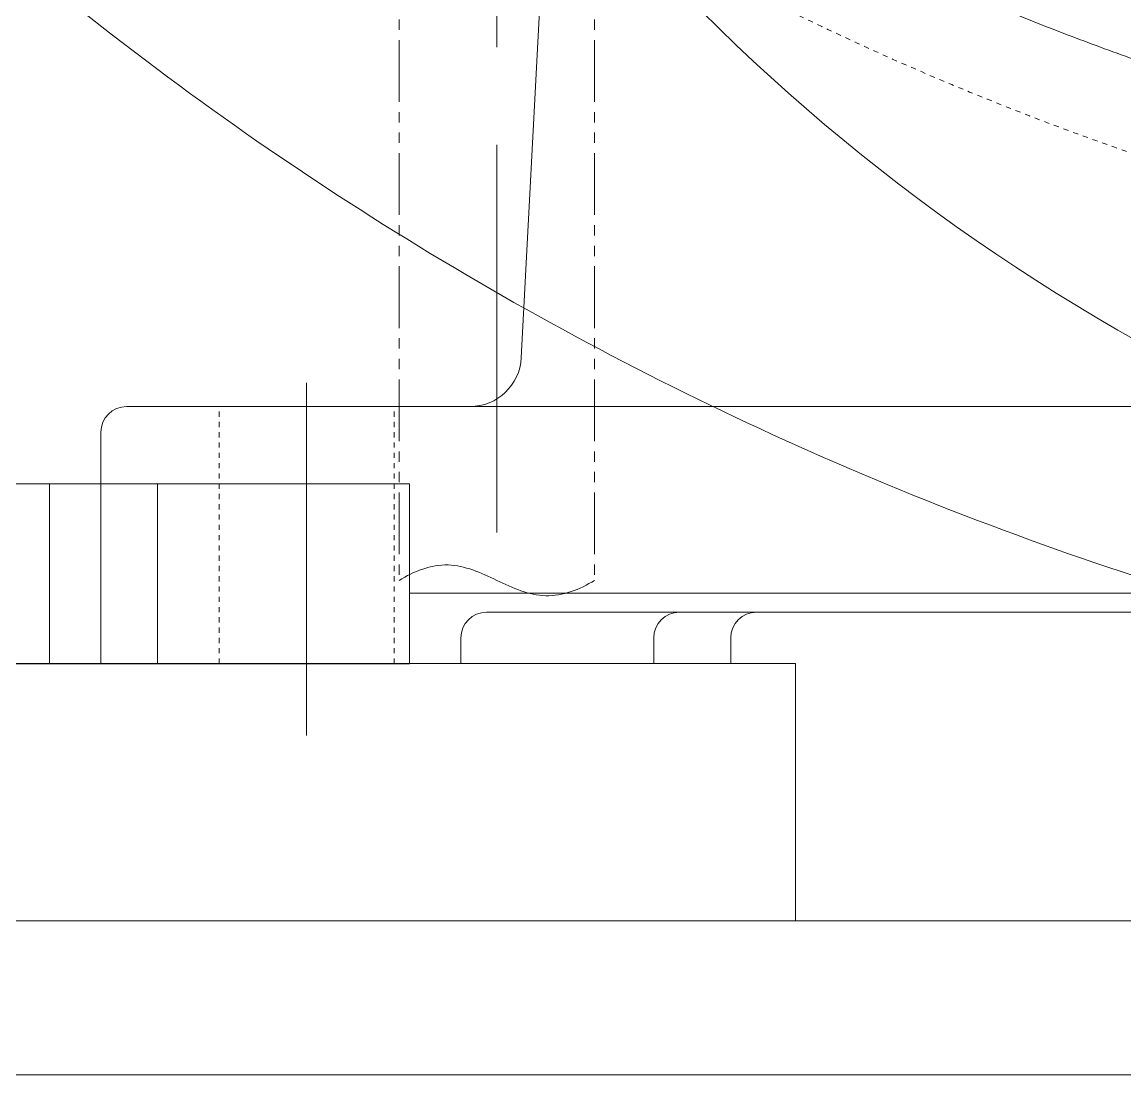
# Model space of a CAD drawing. Header units: millimetres. Extents: x 2 to 671028, y -1 to 511258.
# Drawn here: x 92918 to 98366, y 82468 to 87670 of the extents above; entities that cross this region are included whole.
import ezdxf

# ---------------------------------------------------------------- set-up
doc = ezdxf.new("R2010")
doc.units = ezdxf.units.MM
doc.header["$LTSCALE"] = 25.4
for name, pattern in [('ACAD_ISO02W100', [15, 12, -3]), ('CENTER', [50.8, 31.75, -6.35, 6.35, -6.35]), ('双点画线', [22, 12, -2, 2, -2, 2, -2]), ('虚线', [2, 1, -1])]:
    doc.linetypes.add(name, pattern=pattern)
for name, color, linetype, lineweight in [('CAXA1', 5, 'CENTER', 5), ('细实线层', 7, 'Continuous', 5), ('虚线层', 6, 'ACAD_ISO02W100', 5)]:
    doc.layers.add(name, color=color, linetype=linetype, lineweight=lineweight)

msp = doc.modelspace()

# ---------------------------------------------------------------- linework, layer by layer
at = {"color": 7, "lineweight": 5}
for p, q in [((95857.22, 95045.88), (95383.72, 86010.98)), ((112992.23, 85770.27), (93434.23, 85770.27)), ((93307.23, 85643.27), (93307.23, 84500.34)), ((94831.35, 85388.48), (91021.35, 85388.48)), ((94831.35, 84499.48), (94831.35, 85388.48)), ((111595.35, 84848.44), (94831.35, 84848.44)), ((95212.23, 84754.24), (109935.35, 84754.24)), ((95085.23, 84627.24), (95085.23, 84500.27)), ((96037.73, 84627.24), (96037.73, 84500.27)), ((96418.73, 84627.24), (96418.73, 84500.27)), ((96738.99, 84500.34), (90388.99, 84500.34)), ((94831.35, 84499.48), (91021.35, 84499.48)), ((93307.23, 84500.34), (95085.23, 84500.34)), ((96418.73, 84500.34), (93370.73, 84500.34)), ((96738.99, 84500.34), (96738.99, 83230.34)), ((119852.99, 83230.34), (88864.99, 83230.34)), ((119852.99, 82468.34), (88864.99, 82468.34))]:
    msp.add_line(p, q, dxfattribs=at)
msp.add_circle((103213.35, 94659.48), 9811.04, dxfattribs=at)
for centre, radius, start, end in [((103213.35, 94660.37), 7366, 148.668749, 31.333257), ((95130.07, 86024.27), 254, 270, 357), ((93434.23, 85643.27), 127, 90, 180), ((95212.23, 84627.24), 127, 90, 180), ((96164.73, 84627.24), 127, 90, 180), ((96545.73, 84627.24), 127, 90, 180)]:
    msp.add_arc(centre, radius, start, end, dxfattribs=at)
msp.add_open_spline([(113756.06, 111546.46), (112864.76, 112500.68), (110828.57, 114210.56), (107205.9, 115926.71), (103206.46, 116616.51), (99134.75, 116199.62), (95271.92, 114747.14), (91886.62, 112322.04), (89225.21, 109071.49), (87483.93, 105213.15), (86756.39, 100999.07), (87250.69, 96719.95), (88797.38, 92676.33), (91368.61, 89151.74), (94783.64, 86393.33), (98824.37, 84605.58), (103217.92, 83906.81), (107669.52, 84391.84), (111873.72, 86012.49), (115532.96, 88690.99), (118399.43, 92241.38), (120258.47, 96440.21), (120722.94, 99481.24), (120765.24, 101003.64)], degree=3, knots=[0, 0, 0, 0, 6187.6660257, 12450.3554582, 18783.7763803, 25175.5539804, 31622.0656792, 38124.7135948, 44683.2378582, 51298.5509218, 57973.8707278, 64697.0192939, 71462.7486572, 78273.5017955, 85129.2788968, 92030.0801453, 98977.2858434, 105969.7011519, 113006.6229991, 120087.9511857, 127214.4959448, 134386.4928487, 141603.6632662, 141603.6632662, 141603.6632662, 141603.6632662], dxfattribs=at)
at = {"layer": 'CAXA1', "linetype": 'CENTER', "lineweight": 5, "ltscale": 3}
for p, q in [((95263.03, 90933.32), (95263.03, 85148.01)), ((94323.23, 84145.42), (94323.23, 85887.83)), ((93053.35, 85388.48), (93053.35, 84499.48)), ((93586.75, 85388.48), (93586.75, 84499.48))]:
    msp.add_line(p, q, dxfattribs=at)
for radius in [14351, 13716]:
    msp.add_circle((103219.97, 101010.37), radius, dxfattribs=at)
at = {"layer": '细实线层', "color": 7, "linetype": '双点画线', "lineweight": 5}
for p, q in [((94780.43, 90933.32), (94780.43, 84911.58)), ((95745.63, 90933.32), (95745.63, 84911.58))]:
    msp.add_line(p, q, dxfattribs=at)
at = {"layer": '细实线层', "color": 7, "linetype": 'Continuous', "lineweight": 5}
msp.add_open_spline([(94780.43, 84911.58), (94851.75, 84956.62), (95025.64, 85022.91), (95263.03, 84911.58), (95500.43, 84800.26), (95674.32, 84866.54), (95745.63, 84911.58)], degree=3, dxfattribs=at)
at = {"layer": '虚线层', "color": 7, "linetype": '虚线', "lineweight": 5}
for p, q in [((93891.43, 84500.34), (93891.43, 85770.27)), ((94755.03, 84500.34), (94755.03, 85770.27))]:
    msp.add_line(p, q, dxfattribs=at)
for centre, radius, start, end in [((103206.5, 101010.37), 13868.4, 236.55604, 303.508424), ((103219.97, 101010.37), 14795.5, 238.585014, 301.355793)]:
    msp.add_arc(centre, radius, start, end, dxfattribs=at)

doc.saveas('drawing.dxf')
